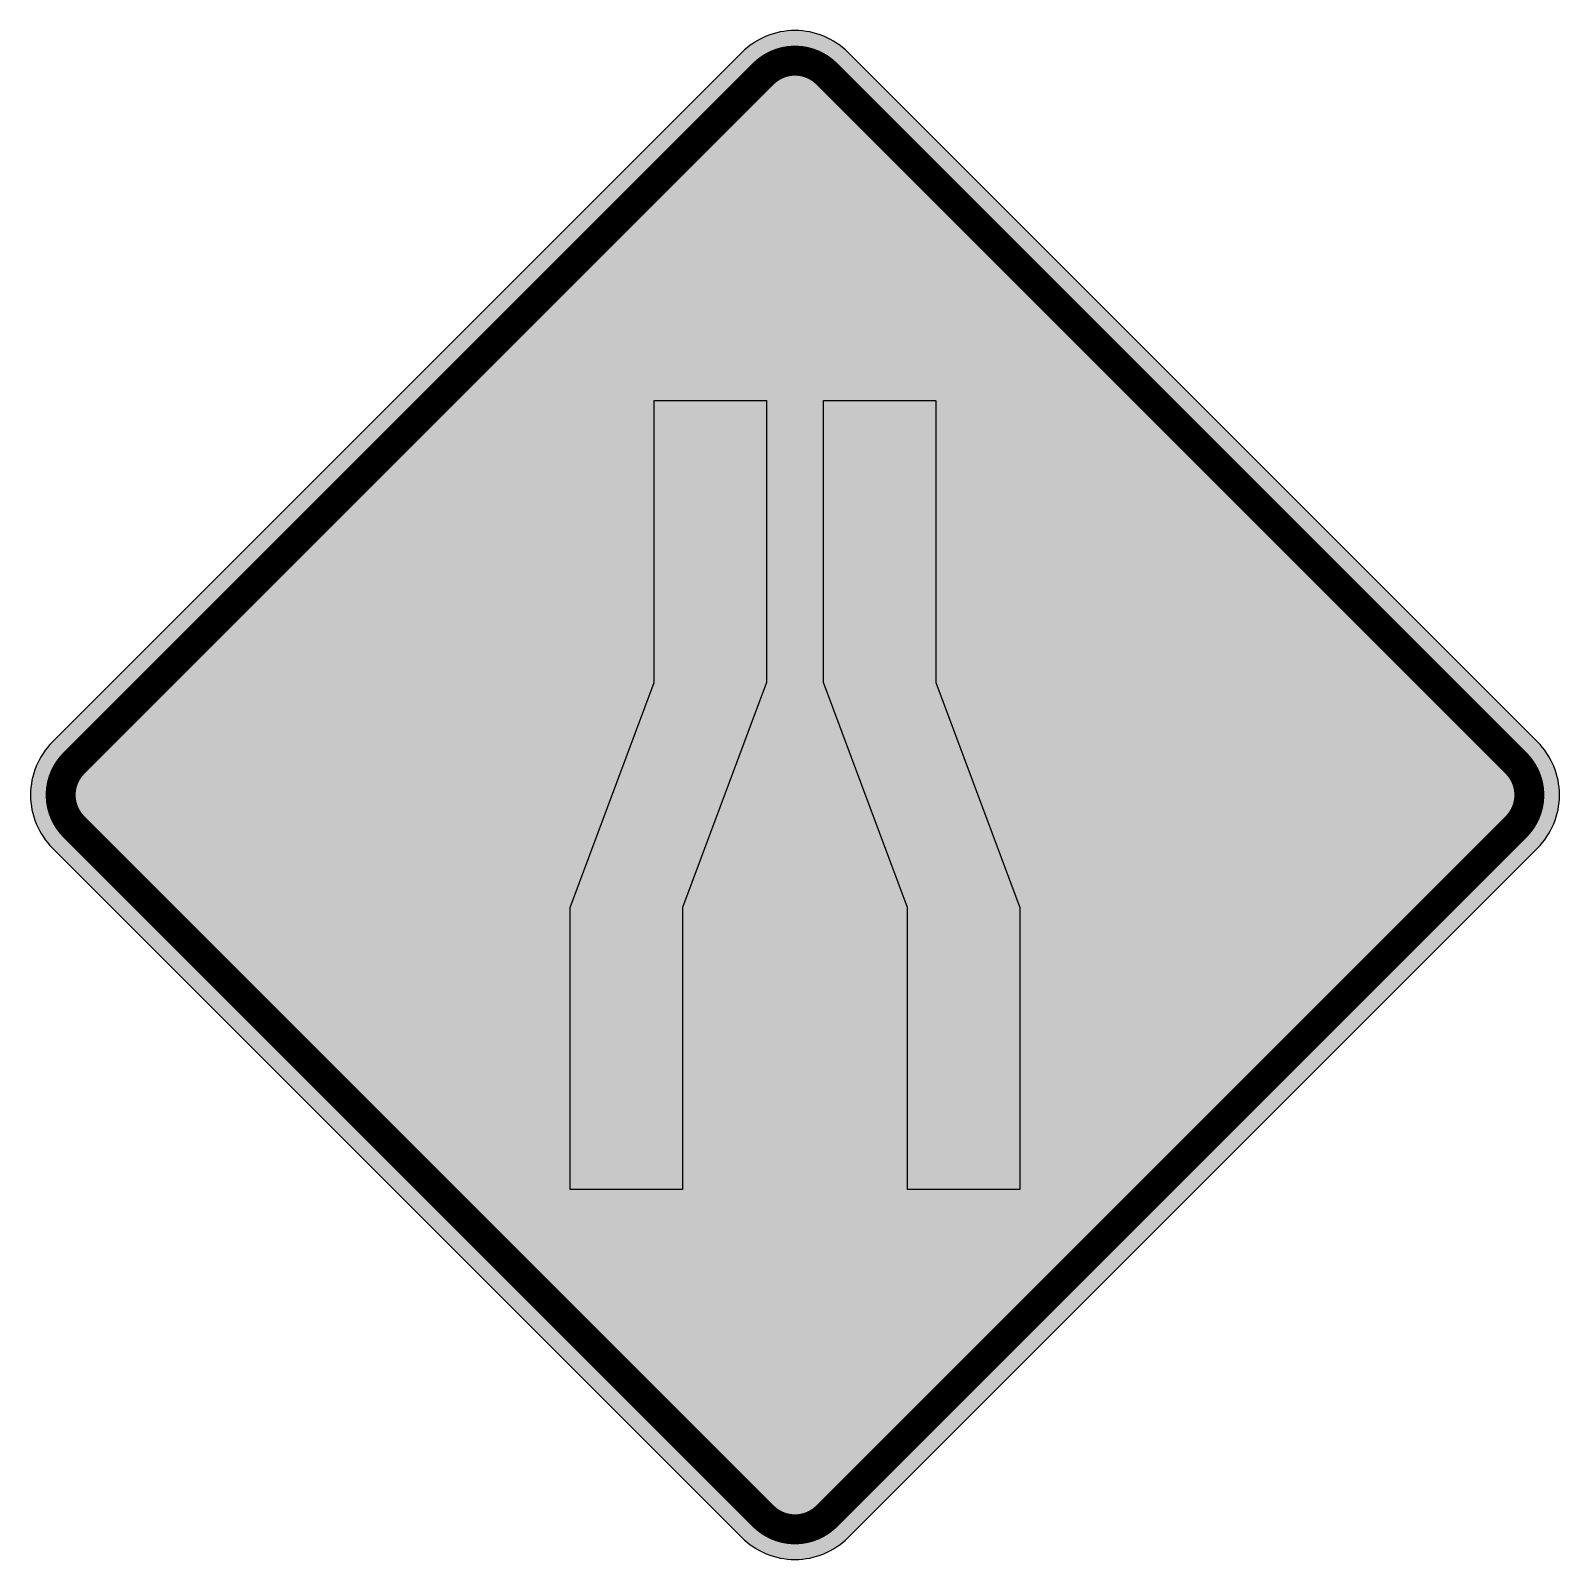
# Model space of a CAD drawing. Header units: millimetres. Extents: x -510 to 510, y -510 to 510.
import ezdxf

# ---------------------------------------------------------------- set-up
doc = ezdxf.new("R2010")
doc.units = ezdxf.units.MM
doc.header["$LTSCALE"] = 10
doc.header["$MEASUREMENT"] = 0
doc.layers.get('0').update_dxf_attribs({"linetype": 'CONTINUOUS'})

msp = doc.modelspace()

# ---------------------------------------------------------------- hatches: boundary and pattern name
h = msp.add_hatch(color=50)
h.dxf.hatch_style = 1
edge = h.paths.add_edge_path()
edge.add_line((35.4, -495), (495, -35.4))
edge.add_arc((459.6, 0), 50, 315, 405)
edge.add_line((495, 35.4), (35.4, 495))
edge.add_arc((0, 459.6), 50, 45, 135)
edge.add_line((-35.4, 495), (-495, 35.4))
edge.add_arc((-459.6, 0), 50, 135, 225)
edge.add_line((-495, -35.4), (-35.4, -495))
edge.add_arc((0, -459.6), 50, 225, 315)
h = msp.add_hatch(color=7)
h.dxf.hatch_style = 1
h.paths.add_polyline_path([(-150, -263), (-150, -75), (-94, 75), (-94, 263), (-19, 263), (-19, 75), (-75, -75), (-75, -263)])
h.paths.add_polyline_path([(75, -263), (75, -75), (19, 75), (19, 263), (94, 263), (94, 75), (150, -75), (150, -263)])

# ---------------------------------------------------------------- linework, layer by layer
at = {"color": 50, "flags": 128}
msp.add_lwpolyline([(35.4, -495), (495, -35.4, 0.414214), (495, 35.4), (35.4, 495, 0.414214), (-35.4, 495), (-495, 35.4, 0.414214), (-495, -35.4), (-35.4, -495, 0.414214)], format="xyb", close=True, dxfattribs=at)
at = {"const_width": 20, "flags": 128}
msp.add_lwpolyline([(21.2, -480.8), (480.8, -21.2, 0.414214), (480.8, 21.2), (21.2, 480.8, 0.414214), (-21.2, 480.8), (-480.8, 21.2, 0.414214), (-480.8, -21.2), (-21.2, -480.8, 0.414214), (21.2, -480.8, 0.414214)], format="xyb", dxfattribs=at)
for points in [[(-150, -263), (-150, -75), (-94, 75), (-94, 263), (-19, 263), (-19, 75), (-75, -75), (-75, -263)], [(75, -263), (75, -75), (19, 75), (19, 263), (94, 263), (94, 75), (150, -75), (150, -263)]]:
    msp.add_lwpolyline(points, close=True)

doc.saveas('drawing.dxf')
